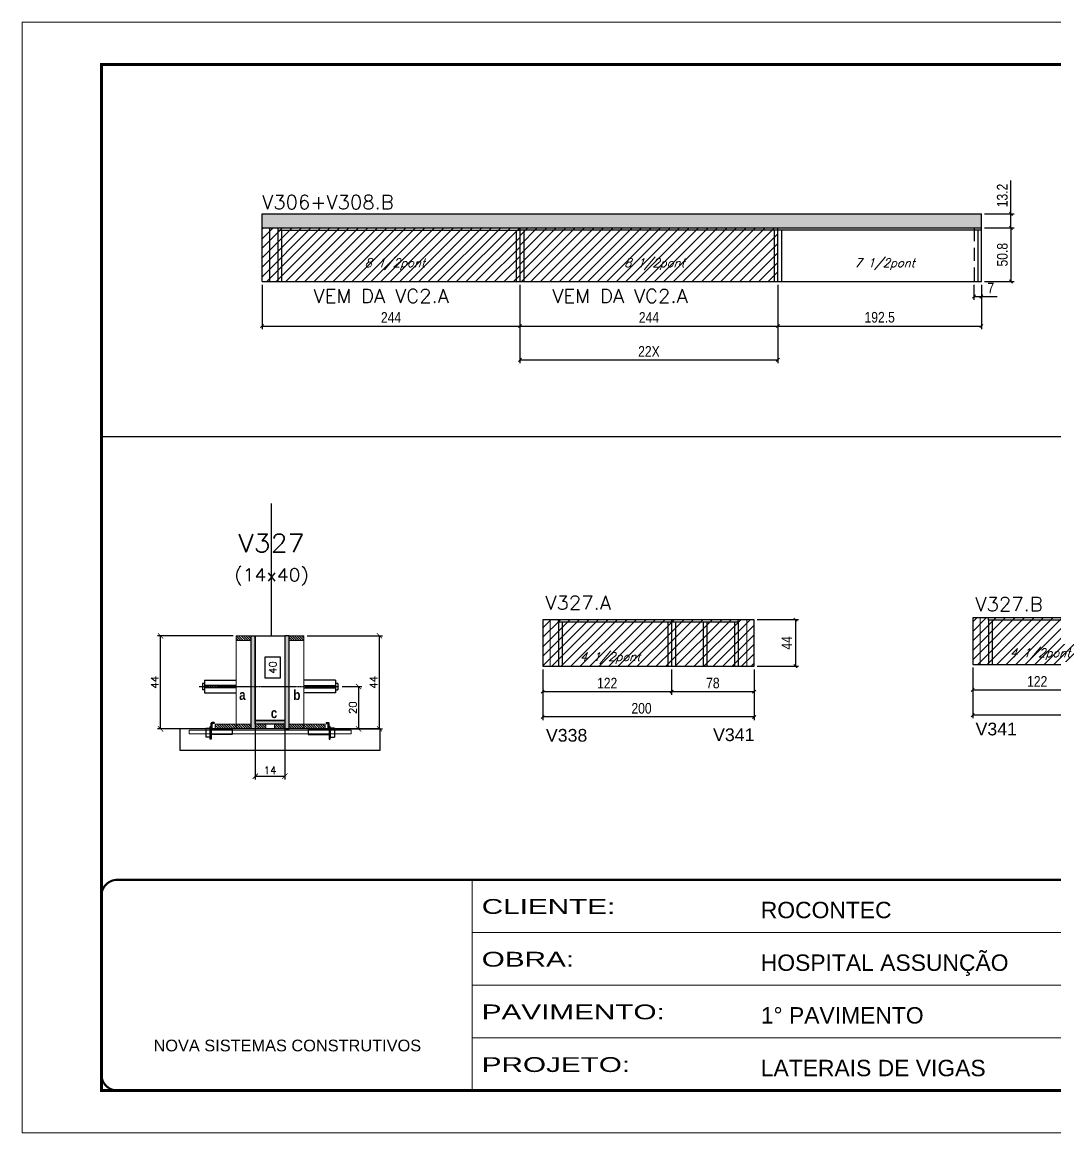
# Model space of a CAD drawing. Extents: x 137137 to 143418, y 10464 to 34486.
# Drawn here: x 140321 to 141298, y 26544 to 27594 of the extents above; entities that cross this region are included whole.
import ezdxf
from ezdxf.enums import TextEntityAlignment as Align

# ---------------------------------------------------------------- set-up
doc = ezdxf.new("R2010")
doc.units = 0
for name, pattern in [('CONTINUO', [0]), ('DASHED', [0.75, 0.5, -0.25]), ('HIDDEN', [0.375, 0.25, -0.125])]:
    doc.linetypes.add(name, pattern=pattern)
for name, color, linetype in [('5', 5, 'Continuous'), ('barrote', 251, 'Continuous'), ('COTA', 241, 'Continuous'), ('Cota Seção (2x)', 4, 'Continuous'), ('detalhes', 4, 'Continuous'), ('Painéis', 200, 'Continuous'), ('presilha', 1, 'Continuous'), ('SARR_2.2x7', 40, 'Continuous'), ('SARR_3.5x7', 81, 'Continuous'), ('TENSOR', 3, 'Continuous'), ('texto', 7, 'Continuous'), ('Texto de Titulo', 7, 'Continuous'), ('Texto Qtd Sarr', 242, 'Continuous')]:
    doc.layers.add(name, color=color, linetype=linetype)
for name, color, linetype, lineweight in [('CONCRETO', 251, 'Continuous', 25), ('Folhas', 255, 'Continuous', 9), ('Hachura', 251, 'Continuous', 9), ('Madeira', 126, 'Continuous', 18), ('Sarr 2.2x7', 40, 'Continuous', 9), ('SARRAFO DE PRESSAO', 251, 'DASHED', 9), ('SCO-___-LAJ', 2, 'Continuous', 0), ('Texto Seção', 7, 'Continuous', 15)]:
    doc.layers.add(name, color=color, linetype=linetype, lineweight=lineweight)
doc.styles.add('ARIAL', font='arial.ttf')
doc.styles.add('COTA TECNICA', font='techl___.ttf', dxfattribs={"height": 10})
doc.styles.add('REGUA-120', font='ROMANS.shx', dxfattribs={"height": 15})
doc.styles.add('Romans', font='romans.shx')
doc.styles.get("Standard").update_dxf_attribs({"font": 'arial.ttf'})
doc.styles.add('TECNICA', font='techb___.ttf', dxfattribs={"height": 10})
doc.styles.add('Tecnologia', font='')
doc.styles.get('Tecnologia').set_extended_font_data('Forgotten Futurist')
doc.dimstyles.new('Cota Seção (2x)', dxfattribs={"dimtxt": 7, "dimasz": 5, "dimexe": 3, "dimexo": 3, "dimgap": 2, "dimtad": 3, "dimdec": 1, "dimlfac": 0.5, "dimzin": 12, "dimdsep": 46, "dimtxsty": 'Romans', "dimblk": 'ARCHTICK', "dimcen": 0, "dimclrd": 4, "dimclre": 4, "dimclrt": 1, "dimadec": 1, "dimazin": 3, "dimtfac": 1, "dimtdec": 1, "dimtmove": 0, "dimatfit": 3, "dimldrblk": 'OBLIQUE', "dimfxl": 1, "dimtolj": 1, "dimtzin": 12, "dimarcsym": 0})
doc.dimstyles.new('Cota Seção interna', dxfattribs={"dimtxt": 7, "dimasz": 6, "dimexe": 0.18, "dimexo": 2, "dimgap": -4, "dimtad": 3, "dimdec": 1, "dimlfac": 0.5, "dimzin": 12, "dimdsep": 46, "dimtxsty": 'Romans', "dimblk": 'ARCHTICK', "dimcen": 0.09, "dimse1": 1, "dimse2": 1, "dimsd1": 1, "dimsd2": 1, "dimclrd": 180, "dimclre": 5, "dimclrt": 1, "dimadec": 0, "dimazin": 3, "dimtfac": 1, "dimtdec": 1, "dimtofl": 0, "dimtmove": 0, "dimatfit": 3, "dimldrblk": 'ARCHTICK', "dimfxl": 1, "dimtolj": 1, "dimtzin": 0, "dimarcsym": 0})
doc.dimstyles.new('PAINEL', dxfattribs={"dimtxt": 10, "dimasz": 3, "dimexe": 3, "dimexo": 3, "dimgap": 3, "dimtad": 1, "dimdec": 1, "dimzin": 12, "dimdsep": 46, "dimtxsty": 'COTA TECNICA', "dimblk1": 'OBLIQUE', "dimblk2": 'OBLIQUE', "dimsah": 1, "dimcen": 0.9, "dimclrd": 4, "dimclre": 4, "dimclrt": 240, "dimadec": 1, "dimazin": 3, "dimtfac": 1, "dimtdec": 1, "dimtmove": 0, "dimatfit": 3, "dimfxl": 1, "dimtolj": 1, "dimtzin": 12, "dimarcsym": 0})
pattern_1 = [(315, (163487.9558, 18696.541), (1.12253202, 1.12253202), [])]
pattern_2 = [(315, (163497.9558, 18696.541), (1.12253202, 1.12253202), [])]
pattern_3 = [(45, (1524.731, -3417.0487), (-4.49012806, 4.49012806), [])]

# ---------------------------------------------------------------- blocks, each defined once
blk = doc.blocks.new('9999999999')
at = {"color": 30, "linetype": 'CONTINUO'}
for p, q in [((98564.6, 34230.2), (98564.6, 34429.4)), ((98564.6, 34379.6), (99584, 34379.6)), ((98564.6, 34329.8), (99488, 34329.8)), ((98564.6, 34280), (99488, 34280))]:
    blk.add_line(p, q, dxfattribs=at)
at = {"color": 30, "linetype": 'CONTINUO', "const_width": 2}
blk.add_lwpolyline([(99584, 34230.2), (99584, 34414.4, 0.414214), (99569, 34429.4), (98229, 34429.4, 0.414214), (98214, 34414.4), (98214, 34245.2, 0.414214), (98229, 34230.2), (99584, 34230.2)], format="xyb", dxfattribs=at)
at = {"layer": 'Folhas'}
blk.add_lwpolyline([(98139, 34190.2), (99624, 34190.2), (99624, 35240.2), (98139, 35240.2)], close=True, dxfattribs=at)
at = {"layer": 'Folhas', "color": 30, "const_width": 3}
blk.add_lwpolyline([(98214, 34230.2), (99584, 34230.2), (99584, 35200.2), (98214, 35200.2)], close=True, dxfattribs=at)
at = {"color": 7, "linetype": 'Continuous', "ltscale": 5, "style": 'ARIAL'}
for s, height, p in [('ROCONTEC', 15.48, (98837.7, 34393.1)), ('HOSPITAL ASSUNÇÃO', 15.483, (98837.7, 34343.3)), ('1° PAVIMENTO', 15.483, (98837.7, 34293.5)), ('NOVA SISTEMAS CONSTRUTIVOS', 11.059, (98263.2, 34267.2)), ('LATERAIS DE VIGAS', 15.483, (98837.7, 34243.7))]:
    blk.add_text(s, height=height, dxfattribs=at).set_placement(p)
at = {"layer": 'Folhas', "color": 7, "style": 'Tecnologia', "width": 1.5}
for s, p in [('CLIENTE:', (98573.7, 34397.2)), ('OBRA:', (98573.7, 34347.3)), ('PAVIMENTO:', (98573.7, 34297.5)), ('PROJETO:', (98573.7, 34247.7))]:
    blk.add_text(s, height=14, dxfattribs=at).set_placement(p)
blk = doc.blocks.new('_Oblique')
at = {"color": 0, "linetype": 'ByBlock', "lineweight": -2}
blk.add_line((-0.5, -0.5), (0.5, 0.5), dxfattribs=at)
blk = doc.blocks.new('*D754')
at = {"layer": 'COTA', "color": 4, "lineweight": -2, "ltscale": 25, "transparency": 16777216}
for p, q in [((140547.7, 27346.1), (140547.7, 27304.1)), ((140791.7, 27346.1), (140791.7, 27304.1)), ((140547.7, 27307.1), (140791.7, 27307.1))]:
    blk.add_line(p, q, dxfattribs=at)
at = {"layer": 'Defpoints', "color": 0, "ltscale": 25, "transparency": 16777216}
for p in [(140547.7, 27349.1), (140791.7, 27349.1), (140791.7, 27307.1)]:
    blk.add_point(p, dxfattribs=at)
at = {"layer": 'COTA', "color": 4, "lineweight": -2, "ltscale": 25, "transparency": 16777216, "xscale": 3, "yscale": 3, "zscale": 3, "rotation": 180}
blk.add_blockref('_Oblique', (140547.7, 27307.1), dxfattribs=at)
at = {"layer": 'COTA', "color": 4, "lineweight": -2, "ltscale": 25, "transparency": 16777216, "xscale": 3, "yscale": 3, "zscale": 3}
blk.add_blockref('_Oblique', (140791.7, 27307.1), dxfattribs=at)
at = {"layer": 'COTA', "color": 240, "ltscale": 25, "transparency": 16777216, "insert": (140669.7, 27315.2), "char_height": 10, "attachment_point": 5, "style": 'COTA TECNICA'}
blk.add_mtext('\\A1;244', dxfattribs=at)
blk = doc.blocks.new('*D755')
at = {"layer": 'COTA', "color": 4, "lineweight": -2, "ltscale": 25, "transparency": 16777216}
for p, q in [((141231.2, 27399.9), (141259.2, 27399.9)), ((141256.2, 27399.9), (141256.2, 27349.1)), ((141231.2, 27349.1), (141259.2, 27349.1))]:
    blk.add_line(p, q, dxfattribs=at)
at = {"layer": 'Defpoints', "color": 0, "ltscale": 25, "transparency": 16777216}
for p in [(141228.2, 27399.9), (141228.2, 27349.1), (141256.2, 27349.1)]:
    blk.add_point(p, dxfattribs=at)
at = {"layer": 'COTA', "color": 4, "lineweight": -2, "ltscale": 25, "transparency": 16777216, "xscale": 3, "yscale": 3, "zscale": 3}
for p, rotation in [((141256.2, 27399.9), 90), ((141256.2, 27349.1), 270)]:
    blk.add_blockref('_Oblique', p, dxfattribs=dict(at, rotation=rotation))
at = {"layer": 'COTA', "color": 240, "ltscale": 25, "transparency": 16777216, "insert": (141248.1, 27374.5), "char_height": 10, "attachment_point": 5, "rotation": 90, "style": 'COTA TECNICA'}
blk.add_mtext('\\A1;50.8', dxfattribs=at)
blk = doc.blocks.new('*D753')
at = {"layer": 'COTA', "color": 4, "lineweight": -2, "ltscale": 25, "transparency": 16777216}
for p, q in [((141035.7, 27346.1), (141035.7, 27304.1)), ((141228.2, 27346.1), (141228.2, 27304.1)), ((141035.7, 27307.1), (141228.2, 27307.1))]:
    blk.add_line(p, q, dxfattribs=at)
at = {"layer": 'Defpoints', "color": 0, "ltscale": 25, "transparency": 16777216}
for p in [(141035.7, 27349.1), (141228.2, 27349.1), (141228.2, 27307.1)]:
    blk.add_point(p, dxfattribs=at)
at = {"layer": 'COTA', "color": 4, "lineweight": -2, "ltscale": 25, "transparency": 16777216, "xscale": 3, "yscale": 3, "zscale": 3, "rotation": 180}
blk.add_blockref('_Oblique', (141035.7, 27307.1), dxfattribs=at)
at = {"layer": 'COTA', "color": 4, "lineweight": -2, "ltscale": 25, "transparency": 16777216, "xscale": 3, "yscale": 3, "zscale": 3}
blk.add_blockref('_Oblique', (141228.2, 27307.1), dxfattribs=at)
at = {"layer": 'COTA', "color": 240, "ltscale": 25, "transparency": 16777216, "insert": (141132, 27315.3), "char_height": 10, "attachment_point": 5, "style": 'COTA TECNICA'}
blk.add_mtext('\\A1;192.5', dxfattribs=at)
blk = doc.blocks.new('titulo1')
at = {"layer": 'Defpoints', "color": 252, "linetype": 'HIDDEN', "ltscale": 2}
blk.add_line((0, 0), (0, 125), dxfattribs=at)
at = {"layer": 'Defpoints', "style": 'Romans', "oblique": 15}
blk.add_attdef('FOLHA', text='', height=10, dxfattribs=at).set_placement((0, 15.6), align=Align.MIDDLE_CENTER)
at = {"layer": 'Texto Qtd Sarr', "color": 3, "style": 'Romans', "oblique": 15}
for tag, height, p in [('TITULO', 17, (0, 71.4)), ('SEÇÃO', 12, (0, 41.5))]:
    blk.add_attdef(tag, text='', height=height, dxfattribs=at).set_placement(p, align=Align.MIDDLE_CENTER)
blk = doc.blocks.new('_ArchTick')
at = {"color": 0, "linetype": 'ByBlock', "const_width": 0.15}
blk.add_lwpolyline([(-0.5, -0.5), (0.5, 0.5)], dxfattribs=at)
blk = doc.blocks.new('*D1120')
at = {"layer": 'COTA', "color": 4, "lineweight": -2, "transparency": 16777216}
for p, q in [((140520.3, 27014.2), (140448.7, 27014.2)), ((140451.7, 26926.2), (140451.7, 27014.2)), ((140500.3, 26926.2), (140448.7, 26926.2))]:
    blk.add_line(p, q, dxfattribs=at)
at = {"layer": 'Defpoints', "color": 0, "transparency": 16777216}
for p in [(140451.7, 27014.2), (140523.3, 27014.2), (140503.3, 26926.2)]:
    blk.add_point(p, dxfattribs=at)
at = {"layer": 'COTA', "color": 4, "lineweight": -2, "transparency": 16777216, "xscale": 5, "yscale": 5, "zscale": 5}
for p, rotation in [((140451.7, 27014.2), 90), ((140451.7, 26926.2), 270)]:
    blk.add_blockref('_ArchTick', p, dxfattribs=dict(at, rotation=rotation))
at = {"layer": 'COTA', "color": 1, "transparency": 16777216, "insert": (140446.2, 26970.2), "char_height": 7, "attachment_point": 5, "rotation": 90, "style": 'Romans'}
blk.add_mtext('\\A1;44', dxfattribs=at)
blk = doc.blocks.new('*D1121')
at = {"layer": 'COTA', "color": 4, "lineweight": -2, "transparency": 16777216}
for p, q in [((140590.3, 27014.2), (140661.8, 27014.2)), ((140658.8, 26926.2), (140658.8, 27014.2)), ((140610.3, 26926.2), (140661.8, 26926.2))]:
    blk.add_line(p, q, dxfattribs=at)
at = {"layer": 'Defpoints', "color": 0, "transparency": 16777216}
for p in [(140587.3, 27014.2), (140658.8, 27014.2), (140607.3, 26926.2)]:
    blk.add_point(p, dxfattribs=at)
at = {"layer": 'COTA', "color": 4, "lineweight": -2, "transparency": 16777216, "xscale": 5, "yscale": 5, "zscale": 5}
for p, rotation in [((140658.8, 27014.2), 90), ((140658.8, 26926.2), 270)]:
    blk.add_blockref('_ArchTick', p, dxfattribs=dict(at, rotation=rotation))
at = {"layer": 'COTA', "color": 1, "transparency": 16777216, "insert": (140653.3, 26970.2), "char_height": 7, "attachment_point": 5, "rotation": 90, "style": 'Romans'}
blk.add_mtext('\\A1;44', dxfattribs=at)
blk = doc.blocks.new('*D1122')
at = {"layer": 'Cota Seção (2x)', "color": 180, "lineweight": -2, "transparency": 16777216}
for p, q in [((140565.3, 26993.9), (140550.3, 26993.9)), ((140550.3, 26993.9), (140550.3, 26974.5)), ((140565.3, 26974.5), (140565.3, 26993.9)), ((140550.3, 26974.5), (140565.3, 26974.5))]:
    blk.add_line(p, q, dxfattribs=at)
at = {"layer": 'Defpoints', "color": 0, "transparency": 16777216}
for p in [(140569.3, 27014.2), (140569.3, 27014.2), (140569.3, 26934.2)]:
    blk.add_point(p, dxfattribs=at)
at = {"layer": 'Cota Seção (2x)', "color": 1, "transparency": 16777216, "insert": (140557.8, 26984.2), "char_height": 7, "attachment_point": 5, "rotation": 90, "style": 'Romans'}
blk.add_mtext('\\A1;40', dxfattribs=at)
blk = doc.blocks.new('PRESILHA METÁLICA 1')
at = {"layer": 'presilha'}
for p, q in [((7.5, 10.6), (7.5, 19.9)), ((12, 21), (8.6, 21)), ((9, 11.6), (9, 18.9)), ((12, 19.5), (9.6, 19.5)), ((12, 21), (12, 19.5)), ((0, 13), (6, 13)), ((0, 13), (0, 0)), ((6, 0), (0, 0)), ((6, 15.5), (7.5, 15.5)), ((6, -2.5), (6, 15.5)), ((6, 13), (6, 0)), ((7.5, 15.5), (7.5, -2.5)), ((37.5, 4.1), (7.5, 4.1)), ((37.5, 11), (9.6, 11)), ((37.5, 11), (37.5, 4.1)), ((7.5, -2.5), (6, -2.5))]:
    blk.add_line(p, q, dxfattribs=at)
for centre, radius, start, end in [((8.6, 19.9), 1.14, 90, 180), ((9.6, 18.9), 0.57, 90, 180), ((9.6, 11.6), 0.57, 180, 270)]:
    blk.add_arc(centre, radius, start, end, dxfattribs=at)
blk = doc.blocks.new('*D1123')
at = {"layer": 'COTA', "color": 4, "lineweight": -2, "transparency": 16777216}
for p, q in [((140541.3, 26927.6), (140541.3, 26878.5)), ((140569.3, 26927.6), (140569.3, 26878.5)), ((140541.3, 26881.5), (140569.3, 26881.5))]:
    blk.add_line(p, q, dxfattribs=at)
at = {"layer": 'Defpoints', "color": 0, "transparency": 16777216}
for p in [(140541.3, 26930.6), (140569.3, 26930.6), (140569.3, 26881.5)]:
    blk.add_point(p, dxfattribs=at)
at = {"layer": 'COTA', "color": 4, "lineweight": -2, "transparency": 16777216, "xscale": 5, "yscale": 5, "zscale": 5, "rotation": 180}
blk.add_blockref('_ArchTick', (140541.3, 26881.5), dxfattribs=at)
at = {"layer": 'COTA', "color": 4, "lineweight": -2, "transparency": 16777216, "xscale": 5, "yscale": 5, "zscale": 5}
blk.add_blockref('_ArchTick', (140569.3, 26881.5), dxfattribs=at)
at = {"layer": 'COTA', "color": 1, "transparency": 16777216, "insert": (140555.3, 26887), "char_height": 7, "attachment_point": 5, "style": 'Romans'}
blk.add_mtext('\\A1;14', dxfattribs=at)
blk = doc.blocks.new('*D1124')
at = {"layer": 'COTA', "color": 4, "lineweight": -2, "transparency": 16777216}
for p, q in [((140623.5, 26966.2), (140642, 26966.2)), ((140639, 26966.2), (140639, 26926.2)), ((140623.5, 26926.2), (140642, 26926.2))]:
    blk.add_line(p, q, dxfattribs=at)
at = {"layer": 'Defpoints', "color": 0, "transparency": 16777216}
for p in [(140620.5, 26966.2), (140620.5, 26926.2), (140639, 26926.2)]:
    blk.add_point(p, dxfattribs=at)
at = {"layer": 'COTA', "color": 4, "lineweight": -2, "transparency": 16777216, "xscale": 5, "yscale": 5, "zscale": 5}
for p, rotation in [((140639, 26966.2), 90), ((140639, 26926.2), 270)]:
    blk.add_blockref('_ArchTick', p, dxfattribs=dict(at, rotation=rotation))
at = {"layer": 'COTA', "color": 1, "transparency": 16777216, "insert": (140633.5, 26946.2), "char_height": 7, "attachment_point": 5, "rotation": 90, "style": 'Romans'}
blk.add_mtext('\\A1;20', dxfattribs=at)
blk = doc.blocks.new('*D1125')
at = {"layer": 'COTA', "color": 4, "linetype": 'ByBlock', "lineweight": -2, "transparency": 16777216}
for p, q in [((140813.2, 26982.5), (140813.2, 26934.5)), ((141013.2, 26982.5), (141013.2, 26934.5)), ((141013.2, 26937.5), (140813.2, 26937.5))]:
    blk.add_line(p, q, dxfattribs=at)
at = {"layer": 'Defpoints', "color": 0, "linetype": 'ByBlock', "transparency": 16777216}
for p in [(140813.2, 26985.5), (141013.2, 26985.5), (140813.2, 26937.5)]:
    blk.add_point(p, dxfattribs=at)
at = {"layer": 'COTA', "color": 4, "linetype": 'ByBlock', "lineweight": -2, "transparency": 16777216, "xscale": 3, "yscale": 3, "zscale": 3, "rotation": 180}
blk.add_blockref('_Oblique', (140813.2, 26937.5), dxfattribs=at)
at = {"layer": 'COTA', "color": 4, "linetype": 'ByBlock', "lineweight": -2, "transparency": 16777216, "xscale": 3, "yscale": 3, "zscale": 3}
blk.add_blockref('_Oblique', (141013.2, 26937.5), dxfattribs=at)
at = {"layer": 'COTA', "color": 240, "linetype": 'ByBlock', "transparency": 16777216, "insert": (140906.7, 26945.6), "char_height": 10, "attachment_point": 5, "style": 'COTA TECNICA'}
blk.add_mtext('\\A1;200', dxfattribs=at)
blk = doc.blocks.new('*D1126')
at = {"layer": 'COTA', "color": 4, "linetype": 'ByBlock', "lineweight": -2, "transparency": 16777216}
for p, q in [((141016.2, 27029.5), (141055.3, 27029.5)), ((141052.3, 27029.5), (141052.3, 26985.5)), ((141016.2, 26985.5), (141055.3, 26985.5))]:
    blk.add_line(p, q, dxfattribs=at)
at = {"layer": 'Defpoints', "color": 0, "linetype": 'ByBlock', "transparency": 16777216}
for p in [(141013.2, 27029.5), (141013.2, 26985.5), (141052.3, 26985.5)]:
    blk.add_point(p, dxfattribs=at)
at = {"layer": 'COTA', "color": 4, "linetype": 'ByBlock', "lineweight": -2, "transparency": 16777216, "xscale": 3, "yscale": 3, "zscale": 3}
for p, rotation in [((141052.3, 27029.5), 90), ((141052.3, 26985.5), 270)]:
    blk.add_blockref('_Oblique', p, dxfattribs=dict(at, rotation=rotation))
at = {"layer": 'COTA', "color": 240, "linetype": 'ByBlock', "transparency": 16777216, "insert": (141044.2, 27007.5), "char_height": 10, "attachment_point": 5, "rotation": 90, "style": 'COTA TECNICA'}
blk.add_mtext('\\A1;44', dxfattribs=at)
blk = doc.blocks.new('*D1127')
at = {"layer": 'COTA', "color": 4, "linetype": 'ByBlock', "lineweight": -2, "transparency": 16777216}
for p, q in [((140813.2, 26982.5), (140813.2, 26958.4)), ((140935.2, 26982.5), (140935.2, 26958.4)), ((140813.2, 26961.4), (140935.2, 26961.4))]:
    blk.add_line(p, q, dxfattribs=at)
at = {"layer": 'Defpoints', "color": 0, "linetype": 'ByBlock', "transparency": 16777216}
for p in [(140813.2, 26985.5), (140935.2, 26985.5), (140935.2, 26961.4)]:
    blk.add_point(p, dxfattribs=at)
at = {"layer": 'COTA', "color": 4, "linetype": 'ByBlock', "lineweight": -2, "transparency": 16777216, "xscale": 3, "yscale": 3, "zscale": 3, "rotation": 180}
blk.add_blockref('_Oblique', (140813.2, 26961.4), dxfattribs=at)
at = {"layer": 'COTA', "color": 4, "linetype": 'ByBlock', "lineweight": -2, "transparency": 16777216, "xscale": 3, "yscale": 3, "zscale": 3}
blk.add_blockref('_Oblique', (140935.2, 26961.4), dxfattribs=at)
at = {"layer": 'COTA', "color": 240, "linetype": 'ByBlock', "transparency": 16777216, "insert": (140874.2, 26969.5), "char_height": 10, "attachment_point": 5, "style": 'COTA TECNICA'}
blk.add_mtext('\\A1;122', dxfattribs=at)
blk = doc.blocks.new('*D1128')
at = {"layer": 'COTA', "color": 4, "linetype": 'ByBlock', "lineweight": -2, "transparency": 16777216}
for p, q in [((140935.2, 26982.5), (140935.2, 26958.4)), ((141013.2, 26982.5), (141013.2, 26958.4)), ((140935.2, 26961.4), (141013.2, 26961.4))]:
    blk.add_line(p, q, dxfattribs=at)
at = {"layer": 'Defpoints', "color": 0, "linetype": 'ByBlock', "transparency": 16777216}
for p in [(140935.2, 26985.5), (141013.2, 26985.5), (141013.2, 26961.4)]:
    blk.add_point(p, dxfattribs=at)
at = {"layer": 'COTA', "color": 4, "linetype": 'ByBlock', "lineweight": -2, "transparency": 16777216, "xscale": 3, "yscale": 3, "zscale": 3, "rotation": 180}
blk.add_blockref('_Oblique', (140935.2, 26961.4), dxfattribs=at)
at = {"layer": 'COTA', "color": 4, "linetype": 'ByBlock', "lineweight": -2, "transparency": 16777216, "xscale": 3, "yscale": 3, "zscale": 3}
blk.add_blockref('_Oblique', (141013.2, 26961.4), dxfattribs=at)
at = {"layer": 'COTA', "color": 240, "linetype": 'ByBlock', "transparency": 16777216, "insert": (140974.2, 26969.5), "char_height": 10, "attachment_point": 5, "style": 'COTA TECNICA'}
blk.add_mtext('\\A1;78', dxfattribs=at)
blk = doc.blocks.new('*D1129')
at = {"layer": 'COTA', "color": 4, "linetype": 'ByBlock', "lineweight": -2, "transparency": 16777216}
for p, q in [((141220, 26984.1), (141220, 26936.2)), ((141420, 26984.1), (141420, 26936.2)), ((141420, 26939.2), (141220, 26939.2))]:
    blk.add_line(p, q, dxfattribs=at)
at = {"layer": 'Defpoints', "color": 0, "linetype": 'ByBlock', "transparency": 16777216}
for p in [(141220, 26987.1), (141420, 26987.1), (141220, 26939.2)]:
    blk.add_point(p, dxfattribs=at)
at = {"layer": 'COTA', "color": 4, "linetype": 'ByBlock', "lineweight": -2, "transparency": 16777216, "xscale": 3, "yscale": 3, "zscale": 3, "rotation": 180}
blk.add_blockref('_Oblique', (141220, 26939.2), dxfattribs=at)
at = {"layer": 'COTA', "color": 4, "linetype": 'ByBlock', "lineweight": -2, "transparency": 16777216, "xscale": 3, "yscale": 3, "zscale": 3}
blk.add_blockref('_Oblique', (141420, 26939.2), dxfattribs=at)
at = {"layer": 'COTA', "color": 240, "linetype": 'ByBlock', "transparency": 16777216, "insert": (141320, 26947.3), "char_height": 10, "attachment_point": 5, "style": 'COTA TECNICA'}
blk.add_mtext('\\A1;200', dxfattribs=at)
blk = doc.blocks.new('*D1131')
at = {"layer": 'COTA', "color": 4, "linetype": 'ByBlock', "lineweight": -2, "transparency": 16777216}
for p, q in [((141220, 26984.1), (141220, 26960.1)), ((141342, 26984.1), (141342, 26960.1)), ((141220, 26963.1), (141342, 26963.1))]:
    blk.add_line(p, q, dxfattribs=at)
at = {"layer": 'Defpoints', "color": 0, "linetype": 'ByBlock', "transparency": 16777216}
for p in [(141220, 26987.1), (141342, 26987.1), (141342, 26963.1)]:
    blk.add_point(p, dxfattribs=at)
at = {"layer": 'COTA', "color": 4, "linetype": 'ByBlock', "lineweight": -2, "transparency": 16777216, "xscale": 3, "yscale": 3, "zscale": 3, "rotation": 180}
blk.add_blockref('_Oblique', (141220, 26963.1), dxfattribs=at)
at = {"layer": 'COTA', "color": 4, "linetype": 'ByBlock', "lineweight": -2, "transparency": 16777216, "xscale": 3, "yscale": 3, "zscale": 3}
blk.add_blockref('_Oblique', (141342, 26963.1), dxfattribs=at)
at = {"layer": 'COTA', "color": 240, "linetype": 'ByBlock', "transparency": 16777216, "insert": (141281, 26971.1), "char_height": 10, "attachment_point": 5, "style": 'COTA TECNICA'}
blk.add_mtext('\\A1;122', dxfattribs=at)
blk = doc.blocks.new('*D1743')
at = {"layer": 'COTA', "color": 4, "lineweight": -2, "ltscale": 25, "transparency": 16777216}
for p, q in [((140791.7, 27346.1), (140791.7, 27304.1)), ((141035.7, 27346.1), (141035.7, 27304.1)), ((140791.7, 27307.1), (141035.7, 27307.1))]:
    blk.add_line(p, q, dxfattribs=at)
at = {"layer": 'Defpoints', "color": 0, "ltscale": 25, "transparency": 16777216}
for p in [(140791.7, 27349.1), (141035.7, 27349.1), (141035.7, 27307.1)]:
    blk.add_point(p, dxfattribs=at)
at = {"layer": 'COTA', "color": 4, "lineweight": -2, "ltscale": 25, "transparency": 16777216, "xscale": 3, "yscale": 3, "zscale": 3, "rotation": 180}
blk.add_blockref('_Oblique', (140791.7, 27307.1), dxfattribs=at)
at = {"layer": 'COTA', "color": 4, "lineweight": -2, "ltscale": 25, "transparency": 16777216, "xscale": 3, "yscale": 3, "zscale": 3}
blk.add_blockref('_Oblique', (141035.7, 27307.1), dxfattribs=at)
at = {"layer": 'COTA', "color": 240, "ltscale": 25, "transparency": 16777216, "insert": (140913.7, 27315.2), "char_height": 10, "attachment_point": 5, "style": 'COTA TECNICA'}
blk.add_mtext('\\A1;244', dxfattribs=at)
blk = doc.blocks.new('*D1744')
at = {"layer": 'COTA', "color": 4, "lineweight": -2, "ltscale": 25, "transparency": 16777216}
for p, q in [((140791.7, 27346.1), (140791.7, 27272.1)), ((141035.7, 27346.1), (141035.7, 27272.1)), ((140791.7, 27275.1), (141035.7, 27275.1))]:
    blk.add_line(p, q, dxfattribs=at)
at = {"layer": 'Defpoints', "color": 0, "ltscale": 25, "transparency": 16777216}
for p in [(140791.7, 27349.1), (141035.7, 27349.1), (141035.7, 27275.1)]:
    blk.add_point(p, dxfattribs=at)
at = {"layer": 'COTA', "color": 4, "lineweight": -2, "ltscale": 25, "transparency": 16777216, "xscale": 3, "yscale": 3, "zscale": 3, "rotation": 180}
blk.add_blockref('_Oblique', (140791.7, 27275.1), dxfattribs=at)
at = {"layer": 'COTA', "color": 4, "lineweight": -2, "ltscale": 25, "transparency": 16777216, "xscale": 3, "yscale": 3, "zscale": 3}
blk.add_blockref('_Oblique', (141035.7, 27275.1), dxfattribs=at)
at = {"layer": 'COTA', "color": 240, "ltscale": 25, "transparency": 16777216, "insert": (140913.7, 27283.1), "char_height": 10, "attachment_point": 5, "style": 'COTA TECNICA'}
blk.add_mtext('\\A1;22X', dxfattribs=at)
blk = doc.blocks.new('*D1759')
at = {"layer": 'COTA', "color": 4, "lineweight": -2, "ltscale": 25, "transparency": 16777216}
for p, q in [((141221.2, 27346.1), (141221.2, 27332)), ((141228.2, 27346.1), (141228.2, 27332)), ((141221.2, 27335), (141228.2, 27335)), ((141228.2, 27335), (141243, 27335))]:
    blk.add_line(p, q, dxfattribs=at)
at = {"layer": 'Defpoints', "color": 0, "ltscale": 25, "transparency": 16777216}
for p in [(141221.2, 27349.1), (141228.2, 27349.1), (141228.2, 27335)]:
    blk.add_point(p, dxfattribs=at)
at = {"layer": 'COTA', "color": 4, "lineweight": -2, "ltscale": 25, "transparency": 16777216, "xscale": 3, "yscale": 3, "zscale": 3, "rotation": 180}
blk.add_blockref('_Oblique', (141221.2, 27335), dxfattribs=at)
at = {"layer": 'COTA', "color": 4, "lineweight": -2, "ltscale": 25, "transparency": 16777216, "xscale": 3, "yscale": 3, "zscale": 3}
blk.add_blockref('_Oblique', (141228.2, 27335), dxfattribs=at)
at = {"layer": 'COTA', "color": 240, "ltscale": 25, "transparency": 16777216, "insert": (141237.1, 27343), "char_height": 10, "attachment_point": 5, "style": 'COTA TECNICA'}
blk.add_mtext('\\A1;7', dxfattribs=at)
blk = doc.blocks.new('*D1910')
at = {"layer": 'COTA', "color": 4, "lineweight": -2, "ltscale": 25, "transparency": 16777216}
for p, q in [((141256.2, 27413.1), (141256.2, 27444.8)), ((141231.2, 27413.1), (141259.2, 27413.1)), ((141256.2, 27399.9), (141256.2, 27413.1)), ((141231.2, 27399.9), (141259.2, 27399.9))]:
    blk.add_line(p, q, dxfattribs=at)
at = {"layer": 'Defpoints', "color": 0, "ltscale": 25, "transparency": 16777216}
for p in [(141228.2, 27413.1), (141256.2, 27413.1), (141228.2, 27399.9)]:
    blk.add_point(p, dxfattribs=at)
at = {"layer": 'COTA', "color": 4, "lineweight": -2, "ltscale": 25, "transparency": 16777216, "xscale": 3, "yscale": 3, "zscale": 3}
for p, rotation in [((141256.2, 27413.1), 90), ((141256.2, 27399.9), 270)]:
    blk.add_blockref('_Oblique', p, dxfattribs=dict(at, rotation=rotation))
at = {"layer": 'COTA', "color": 240, "ltscale": 25, "transparency": 16777216, "insert": (141248, 27430.5), "char_height": 10, "attachment_point": 5, "rotation": 90, "style": 'COTA TECNICA'}
blk.add_mtext('\\A1;13.2', dxfattribs=at)

msp = doc.modelspace()

# ---------------------------------------------------------------- hatches: boundary and pattern name
at = {"layer": 'COTA', "linetype": 'ByBlock'}
h = msp.add_hatch(dxfattribs=at)
h.set_pattern_fill('AR-CONC', color=256, scale=0.03)
h.paths.add_polyline_path([(141228.24, 27413.09), (140547.74, 27413.09), (140547.74, 27399.89), (141228.24, 27399.89)])
at = {"layer": 'Hachura', "ltscale": 25}
h = msp.add_hatch(dxfattribs=at)
h.set_pattern_fill('ANSI31', color=256, scale=2)
h.set_pattern_definition([(45, (-11, 0), (-4.49012806, 4.49012806), [])])
h.paths.add_polyline_path([(140791.74, 27349.09), (140791.74, 27399.89), (140547.74, 27399.89), (140547.74, 27349.09)])
h = msp.add_hatch(dxfattribs=at)
h.set_pattern_fill('ANSI31', color=256, scale=2)
h.set_pattern_definition([(45, (-255, 0), (-4.49012806, 4.49012806), [])])
h.paths.add_polyline_path([(141035.74, 27399.89), (140791.74, 27399.89), (140791.74, 27349.09), (141035.74, 27349.09)])
at = {"layer": 'Hachura', "linetype": 'ByBlock'}
h = msp.add_hatch(dxfattribs=at)
h.set_pattern_fill('ANSI31', color=256, scale=2)
h.set_pattern_definition(pattern_3)
h.paths.add_polyline_path([(140935.21, 26985.45), (140935.21, 27029.45), (140813.21, 27029.45), (140813.21, 26985.45)])
h.paths.add_polyline_path([(140840.43, 26985.14), (140908.05, 26985.14), (140913.55, 27001.11), (140845.93, 27001.11)], flags=9)
h = msp.add_hatch(dxfattribs=at)
h.set_pattern_fill('ANSI31', color=256, scale=2)
h.set_pattern_definition(pattern_3)
h.paths.add_polyline_path([(141013.21, 27029.45), (140935.21, 27029.45), (140935.21, 26985.45), (141013.21, 26985.45)])
h = msp.add_hatch(dxfattribs=at)
h.set_pattern_fill('ANSI31', color=256, scale=2)
h.set_pattern_definition([(45, (40.1795, -3417.0487), (-4.49012806, 4.49012806), [])])
h.paths.add_polyline_path([(141420.03, 27031.09), (141220.03, 27031.09), (141220.03, 26987.09), (141420.03, 26987.09)])
h.paths.add_polyline_path([(141247.25, 26988.78), (141314.87, 26988.78), (141320.37, 27004.75), (141252.75, 27004.75)], flags=24)
at = {"layer": 'Hachura'}
h = msp.add_hatch(dxfattribs=at)
h.set_pattern_fill('ANSI31', color=256, scale=0.5, angle=270, style=0)
h.set_pattern_definition([(315, (163497.9558, 18706.541), (1.12253202, 1.12253202), [])])
h.paths.add_polyline_path([(140537.34, 27009.78), (140537.34, 27014.18), (140523.34, 27014.18), (140523.34, 27009.78)])
h = msp.add_hatch(color=256, dxfattribs=at)
h.dxf.hatch_style = 1
h.paths.add_polyline_path([(140537.34, 27014.18), (140541.34, 27014.18), (140541.34, 26926.18), (140537.34, 26926.18)])
h = msp.add_hatch(color=256, dxfattribs=at)
h.dxf.hatch_style = 1
h.paths.add_polyline_path([(140573.33, 27014.18), (140569.33, 27014.18), (140569.34, 26926.18), (140573.34, 26926.18)])
h = msp.add_hatch(dxfattribs=at)
h.set_pattern_fill('ANSI31', color=256, scale=0.5, angle=270, style=0)
h.set_pattern_definition([(315, (163487.9655, 18706.541), (1.12253202, 1.12253202), [])])
h.paths.add_polyline_path([(140573.33, 27009.78), (140573.33, 27014.18), (140587.33, 27014.18), (140587.33, 27009.78)])
h = msp.add_hatch(color=256, dxfattribs=at)
h.dxf.hatch_style = 1
h.paths.add_polyline_path([(140541.34, 26930.58), (140541.34, 26934.18), (140569.34, 26934.18), (140569.34, 26930.58)])
h = msp.add_hatch(dxfattribs=at)
h.set_pattern_fill('ANSI31', color=256, scale=0.5, angle=270, style=0)
h.set_pattern_definition(pattern_2)
h.paths.add_polyline_path([(140503.34, 26926.18), (140503.34, 26930.58), (140523.34, 26930.58), (140523.34, 26926.18)])
h = msp.add_hatch(dxfattribs=at)
h.set_pattern_fill('ANSI31', color=256, scale=0.5, angle=270, style=0)
h.set_pattern_definition([(315, (163497.9558, 18622.941), (1.12253202, 1.12253202), [])])
h.paths.add_polyline_path([(140537.34, 26926.18), (140537.34, 26930.58), (140523.34, 26930.58), (140523.34, 26926.18)])
h = msp.add_hatch(dxfattribs=at)
h.set_pattern_fill('ANSI31', color=256, scale=0.5, angle=270, style=0)
h.set_pattern_definition(pattern_2)
h.paths.add_polyline_path([(140541.34, 26926.18), (140541.34, 26930.58), (140551.34, 26930.58), (140551.34, 26926.18)])
h = msp.add_hatch(dxfattribs=at)
h.set_pattern_fill('ANSI31', color=256, scale=0.5, angle=270, style=0)
h.set_pattern_definition(pattern_1)
h.paths.add_polyline_path([(140569.34, 26926.18), (140569.34, 26930.58), (140559.34, 26930.58), (140559.34, 26926.18)])
h = msp.add_hatch(dxfattribs=at)
h.set_pattern_fill('ANSI31', color=256, scale=0.5, angle=270, style=0)
h.set_pattern_definition([(315, (163487.9558, 18622.941), (1.12253202, 1.12253202), [])])
h.paths.add_polyline_path([(140573.34, 26926.18), (140573.34, 26930.58), (140587.34, 26930.58), (140587.34, 26926.18)])
h = msp.add_hatch(dxfattribs=at)
h.set_pattern_fill('ANSI31', color=256, scale=0.5, angle=270, style=0)
h.set_pattern_definition(pattern_1)
h.paths.add_polyline_path([(140607.34, 26926.18), (140607.34, 26930.58), (140587.34, 26930.58), (140587.34, 26926.18)])

# ---------------------------------------------------------------- linework, layer by layer
at = {"ltscale": 3}
for p, q in [((140491.34, 26969.15), (140491.34, 26963.15)), ((140493.34, 26969.15), (140491.34, 26969.15)), ((140493.34, 26972.15), (140493.34, 26960.15)), ((140493.34, 26972.15), (140523.34, 26972.15)), ((140523.34, 26967.15), (140493.34, 26967.15)), ((140523.34, 26965.15), (140493.34, 26965.15)), ((140617.33, 26972.15), (140587.33, 26972.15)), ((140587.33, 26967.15), (140617.33, 26967.15)), ((140587.33, 26965.15), (140617.33, 26965.15)), ((140617.33, 26972.15), (140617.33, 26960.15)), ((140619.33, 26969.15), (140617.33, 26969.15)), ((140619.33, 26969.15), (140619.33, 26963.15)), ((140493.34, 26963.15), (140491.34, 26963.15)), ((140493.34, 26960.15), (140523.34, 26960.15)), ((140617.33, 26960.15), (140587.33, 26960.15)), ((140617.33, 26963.15), (140619.33, 26963.15))]:
    msp.add_line(p, q, dxfattribs=at)
at = {"layer": 'barrote'}
msp.add_lwpolyline([(140469.88, 26906.18), (140659.46, 26906.18), (140659.46, 26926.18), (140469.88, 26926.18)], close=True, dxfattribs=at)
at = {"layer": 'CONCRETO'}
msp.add_lwpolyline([(140541.34, 27014.18), (140541.34, 27014.18), (140541.34, 27014.18), (140541.34, 27014.18), (140569.34, 27014.18), (140569.34, 27014.18), (140569.34, 27014.18), (140569.34, 26934.18), (140541.34, 26934.18), (140541.34, 27014.18)], close=True, dxfattribs=at)
at = {"layer": 'COTA', "linetype": 'ByBlock'}
for p, q in [((140547.74, 27399.89), (140547.74, 27413.09)), ((140547.74, 27413.09), (141228.24, 27413.09)), ((141228.24, 27399.89), (141228.24, 27413.09)), ((140395.79, 27202.58), (141765.79, 27202.58))]:
    msp.add_line(p, q, dxfattribs=at)
at = {"layer": 'Madeira'}
for points in [[(140537.34, 27009.78), (140537.34, 27014.18), (140523.34, 27014.18), (140523.34, 27009.78)], [(140537.34, 27014.18), (140523.34, 27014.18), (140523.34, 26926.18), (140537.34, 26926.18)], [(140573.33, 27009.78), (140573.33, 27014.18), (140587.33, 27014.18), (140587.33, 27009.78)], [(140573.33, 27014.18), (140587.33, 27014.18), (140587.34, 26926.18), (140573.34, 26926.18)], [(140503.34, 26926.18), (140503.34, 26930.58), (140523.34, 26930.58), (140523.34, 26926.18)], [(140537.34, 26926.18), (140537.34, 26930.58), (140523.34, 26930.58), (140523.34, 26926.18)], [(140541.34, 26926.18), (140541.34, 26930.58), (140551.34, 26930.58), (140551.34, 26926.18)], [(140569.34, 26926.18), (140569.34, 26930.58), (140559.34, 26930.58), (140559.34, 26926.18)], [(140573.34, 26926.18), (140573.34, 26930.58), (140587.34, 26930.58), (140587.34, 26926.18)], [(140607.34, 26926.18), (140607.34, 26930.58), (140587.34, 26930.58), (140587.34, 26926.18)]]:
    msp.add_lwpolyline(points, close=True, dxfattribs=at)
at = {"layer": 'Painéis'}
for p, q in [((140547.74, 27399.89), (141228.24, 27399.89)), ((140547.74, 27349.09), (141228.24, 27349.09))]:
    msp.add_line(p, q, dxfattribs=at)
at = {"layer": 'Painéis', "ltscale": 25}
for p, q in [((140547.74, 27349.09), (140547.74, 27399.89)), ((140791.74, 27349.09), (140791.74, 27399.89)), ((141035.74, 27349.09), (141035.74, 27399.89)), ((141228.24, 27349.09), (141228.24, 27399.89))]:
    msp.add_line(p, q, dxfattribs=at)
at = {"layer": 'Painéis', "linetype": 'ByBlock'}
msp.add_line((140935.21, 26985.45), (140935.21, 27029.45), dxfattribs=at)
for points in [[(140813.21, 26985.45), (141013.21, 26985.45), (141013.21, 27029.45), (140813.21, 27029.45)], [(141220.03, 26987.09), (141420.03, 26987.09), (141420.03, 27031.09), (141220.03, 27031.09)]]:
    msp.add_lwpolyline(points, close=True, dxfattribs=at)
at = {"layer": 'Painéis'}
for points in [[(140537.34, 27014.18), (140541.34, 27014.18), (140541.34, 26926.18), (140537.34, 26926.18)], [(140573.33, 27014.18), (140569.33, 27014.18), (140569.34, 26926.18), (140573.34, 26926.18)], [(140541.34, 26930.58), (140541.34, 26934.18), (140569.34, 26934.18), (140569.34, 26930.58)]]:
    msp.add_lwpolyline(points, close=True, dxfattribs=at)
at = {"layer": 'Sarr 2.2x7'}
for p, q in [((140820.21, 26985.45), (140820.21, 27029.45)), ((141006.21, 27029.45), (141006.21, 26985.45)), ((141227.03, 26987.09), (141227.03, 27031.09))]:
    msp.add_line(p, q, dxfattribs=at)
at = {"layer": 'SARR_2.2x7', "linetype": 'Continuous'}
for p, q in [((140554.74, 27399.89), (140554.74, 27349.09)), ((140562.74, 27397.69), (140791.74, 27397.69)), ((141035.74, 27397.69), (140791.74, 27397.69)), ((141228.24, 27397.69), (141035.74, 27397.69)), ((140828.21, 27027.25), (140828.21, 27029.45)), ((140935.21, 27027.25), (140828.21, 27027.25)), ((140998.21, 27027.25), (140935.21, 27027.25)), ((140998.21, 27027.25), (140998.21, 27029.45)), ((141235.03, 27028.89), (141235.03, 27031.09)), ((141342.03, 27028.89), (141235.03, 27028.89))]:
    msp.add_line(p, q, dxfattribs=at)
at = {"layer": 'SARR_2.2x7', "linetype": 'HIDDEN', "ltscale": 50}
msp.add_line((141221.24, 27399.89), (141221.24, 27349.09), dxfattribs=at)
at = {"layer": 'SARR_3.5x7'}
for p, q in [((140562.74, 27399.89), (140562.74, 27349.09)), ((140566.24, 27397.69), (140566.24, 27349.09)), ((140788.24, 27397.69), (140788.24, 27349.09)), ((140795.24, 27397.69), (140795.24, 27349.09)), ((141032.24, 27397.69), (141032.24, 27349.09)), ((141039.24, 27397.69), (141039.24, 27349.09)), ((141224.74, 27397.69), (141224.74, 27349.09)), ((140828.21, 27027.25), (140828.21, 26985.45)), ((140831.71, 27027.25), (140831.71, 26985.45)), ((140931.71, 27027.25), (140931.71, 26985.45)), ((140938.71, 27027.25), (140938.71, 26985.45)), ((140964.96, 27027.25), (140964.96, 26985.45)), ((140968.46, 27027.25), (140968.46, 26985.45)), ((140994.71, 27027.25), (140994.71, 26985.45)), ((140998.21, 27027.25), (140998.21, 26985.45)), ((141235.03, 27028.89), (141235.03, 26987.09)), ((141238.53, 27028.89), (141238.53, 26987.09))]:
    msp.add_line(p, q, dxfattribs=at)
at = {"layer": 'SCO-___-LAJ', "color": 1}
msp.add_lwpolyline([(140478.88, 26924.85), (140632.15, 26924.85), (140632.15, 26921.65), (140478.88, 26921.65)], close=True, dxfattribs=at)
at = {"layer": 'TENSOR', "linetype": 'HIDDEN', "ltscale": 0.5}
msp.add_line((140488.34, 26966.15), (140620.47, 26966.15), dxfattribs=at)

# ---------------------------------------------------------------- block references
at = {"layer": 'presilha', "yscale": 0.6666666666666666, "zscale": 0.6666666666666666}
for p, xscale in [((140494.47, 26918.22), 0.6666666666666666), ((140616.2, 26918.22), -0.6666666666666666)]:
    msp.add_blockref('PRESILHA METÁLICA 1', p, dxfattribs=dict(at, xscale=xscale))
at = {"layer": 'SARRAFO DE PRESSAO', "color": 6, "linetype": 'ByBlock'}
msp.add_blockref('9999999999', (42181.81, -7645.88), dxfattribs=at)
at = {"layer": 'Texto Seção'}
ref = msp.add_blockref('titulo1', (140556.66, 27014.37), dxfattribs=at)
ref.add_attrib('TITULO', 'V327', dxfattribs={"layer": 'Texto de Titulo', "color": 7, "height": 17, "style": 'Romans', "width": 1.1}).set_placement((140556.66, 27101.87), align=Align.MIDDLE_CENTER)
ref.add_attrib('SEÇÃO', '(14x40)', dxfattribs={"layer": 'Texto de Titulo', "color": 7, "height": 12, "style": 'Romans', "width": 1.1}).set_placement((140556.66, 27071.87), align=Align.MIDDLE_CENTER)

# ---------------------------------------------------------------- texts
at = {"layer": '5', "linetype": 'Continuous'}
for s, p in [('V338', (140816.26, 26914.13)), ('V341', (140974.37, 26914.64)), ('V341', (141222.69, 26920.07))]:
    msp.add_text(s, height=12, rotation=0.00004, dxfattribs=at).set_placement(p)
at = {"layer": 'detalhes', "style": 'TECNICA'}
for s, p in [('a', (140526.03, 26953.52)), ('b', (140577.27, 26953.51)), ('c', (140555.94, 26936.42))]:
    msp.add_text(s, height=9.6, dxfattribs=at).set_placement(p)
at = {"layer": 'texto', "color": 2, "char_height": 8, "attachment_point": 5, "style": 'Romans'}
for s, insert in [('{\\Q19;\\C256;8 1/2pont}', (140673.35, 27365.54)), ('{\\Q19;\\C256;8 1/2pont}', (140918.92, 27365.54)), ('{\\Q19;\\C256;7 1/2pont}', (141136.69, 27365.54)), ('{\\Q19;\\C256;4 1/2pont}', (140876.99, 26993.12)), ('{\\Q19;\\C256;4 1/2pont}', (141283.81, 26996.77))]:
    msp.add_mtext(s, dxfattribs=dict(at, insert=insert))
at = {"layer": 'Texto Seção', "style": 'REGUA-120', "width": 1.05}
for s, p in [('V306+V308.B', (140547.72, 27417.7)), ('VEM DA VC2.A', (140596.3, 27329)), ('VEM DA VC2.A', (140822.28, 27329)), ('V327.A', (140815.71, 27038.94)), ('V327.B', (141222.53, 27037.59))]:
    msp.add_text(s, height=13, dxfattribs=at).set_placement(p)

# ---------------------------------------------------------------- dimensions: what is measured, and where the dimension line sits
at = {"layer": 'COTA', "ltscale": 25}
for base, p2, picture, middle in [((141256.23, 27413.09), (141228.24, 27413.09), '*D1910', (141248.01, 27430.46)), ((141256.23, 27349.09), (141228.24, 27349.09), '*D755', (141248.1, 27374.49))]:
    dim = msp.add_linear_dim(base=base, p1=(141228.24, 27399.89), p2=p2, angle=90, dimstyle='PAINEL', dxfattribs=at)
    dim.commit()
    dim.dimension.update_dxf_attribs({"geometry": picture, "text_midpoint": middle})
for base, p1, p2, picture, middle in [((140791.74, 27307.12), (140547.74, 27349.09), (140791.74, 27349.09), '*D754', (140669.74, 27315.19)), ((141035.74, 27307.12), (140791.74, 27349.09), (141035.74, 27349.09), '*D1743', (140913.74, 27315.19)), ((141228.24, 27307.12), (141035.74, 27349.09), (141228.24, 27349.09), '*D753', (141131.99, 27315.25)), ((141228.24, 27334.97), (141221.24, 27349.09), (141228.24, 27349.09), '*D1759', (141237.11, 27343.04))]:
    dim = msp.add_linear_dim(base=base, p1=p1, p2=p2, dimstyle='PAINEL', dxfattribs=at)
    dim.commit()
    dim.dimension.update_dxf_attribs({"geometry": picture, "text_midpoint": middle})
dim = msp.add_linear_dim(base=(141035.74, 27275.05), p1=(140791.74, 27349.09), p2=(141035.74, 27349.09), text='22X', dimstyle='PAINEL', dxfattribs=at)
dim.commit()
dim.dimension.update_dxf_attribs({"geometry": '*D1744', "text_midpoint": (140913.74, 27283.11)})
at = {"layer": 'COTA', "linetype": 'ByBlock'}
dim = msp.add_linear_dim(base=(141052.28, 26985.45), p1=(141013.21, 27029.45), p2=(141013.21, 26985.45), angle=90, dimstyle='PAINEL', dxfattribs=at)
dim.commit()
dim.dimension.update_dxf_attribs({"geometry": '*D1126', "text_midpoint": (141044.21, 27007.45)})
at = {"layer": 'COTA'}
for base, p1, p2, picture, middle in [((140451.69, 27014.18), (140503.34, 26926.18), (140523.34, 27014.18), '*D1120', (140446.19, 26970.18)), ((140658.81, 27014.18), (140607.34, 26926.18), (140587.33, 27014.18), '*D1121', (140653.31, 26970.18)), ((140639.02, 26926.18), (140620.47, 26966.15), (140620.47, 26926.18), '*D1124', (140633.52, 26946.17))]:
    dim = msp.add_linear_dim(base=base, p1=p1, p2=p2, angle=90, dimstyle='Cota Seção (2x)', dxfattribs=at)
    dim.commit()
    dim.dimension.update_dxf_attribs({"geometry": picture, "text_midpoint": middle})
at = {"layer": 'COTA', "linetype": 'ByBlock'}
for base, p1, p2, picture, middle in [((140813.21, 26937.55), (141013.21, 26985.45), (140813.21, 26985.45), '*D1125', (140906.71, 26937.55)), ((141220.03, 26939.19), (141420.03, 26987.09), (141220.03, 26987.09), '*D1129', (141320.03, 26939.19))]:
    dim = msp.add_linear_dim(base=base, p1=p1, p2=p2, dimstyle='PAINEL', dxfattribs=at)
    dim.commit()
    dim.dimension.update_dxf_attribs({"geometry": picture, "text_midpoint": middle, "dimtype": 160})
for base, p1, p2, picture, middle in [((140935.21, 26961.45), (140813.21, 26985.45), (140935.21, 26985.45), '*D1127', (140874.21, 26969.51)), ((141013.21, 26961.45), (140935.21, 26985.45), (141013.21, 26985.45), '*D1128', (140974.21, 26969.54)), ((141342.03, 26963.09), (141220.03, 26987.09), (141342.03, 26987.09), '*D1131', (141281.03, 26971.15))]:
    dim = msp.add_linear_dim(base=base, p1=p1, p2=p2, dimstyle='PAINEL', dxfattribs=at)
    dim.commit()
    dim.dimension.update_dxf_attribs({"geometry": picture, "text_midpoint": middle})
at = {"layer": 'COTA'}
dim = msp.add_linear_dim(base=(140569.34, 26881.46), p1=(140541.34, 26930.58), p2=(140569.34, 26930.58), dimstyle='Cota Seção (2x)', dxfattribs=at)
dim.commit()
dim.dimension.update_dxf_attribs({"geometry": '*D1123', "text_midpoint": (140555.34, 26886.96)})
at = {"layer": 'Cota Seção (2x)'}
dim = msp.add_linear_dim(base=(140569.34, 27014.18), p1=(140569.34, 26934.18), p2=(140569.33, 27014.18), angle=90, dimstyle='Cota Seção interna', dxfattribs=at)
dim.commit()
dim.dimension.update_dxf_attribs({"geometry": '*D1122', "text_midpoint": (140569.34, 26984.18), "dimtype": 160})

doc.saveas('drawing.dxf')
